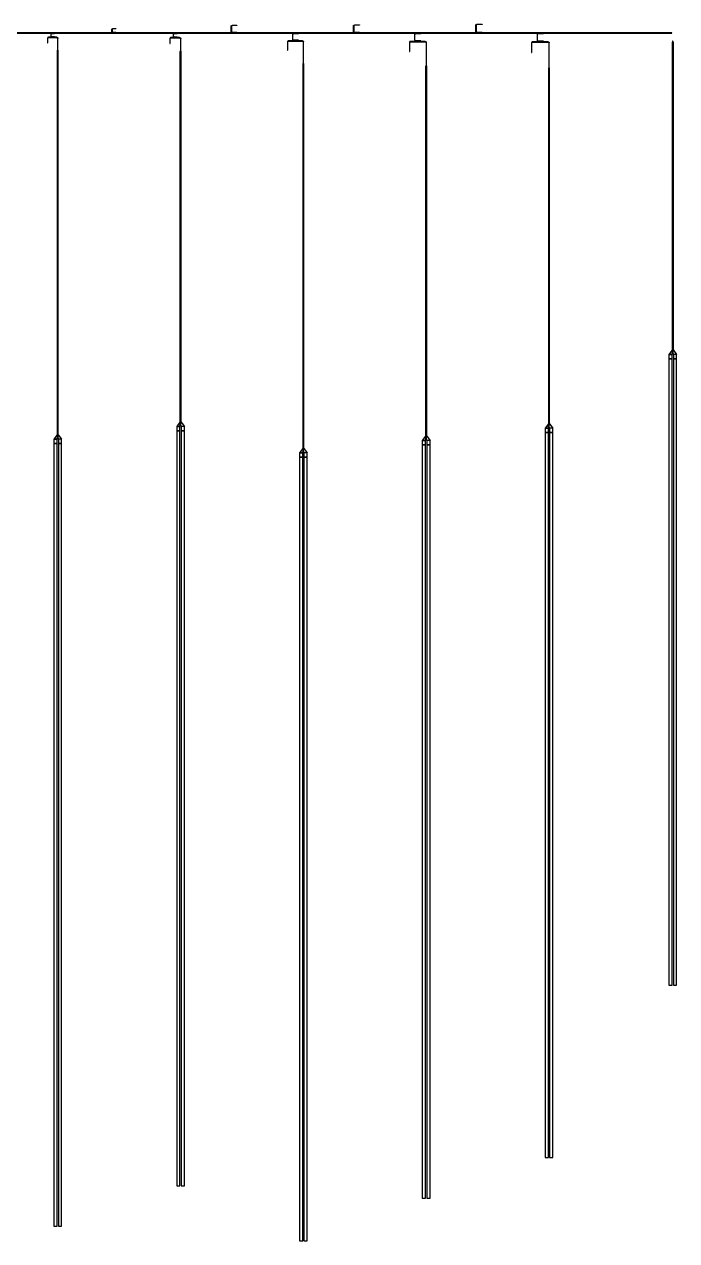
# Model space of a CAD drawing. Extents: x 0 to 42, y 0 to 14.
# Drawn here: x 21.9 to 25.09, y 5.84 to 11.79 of the extents above; entities that cross this region are included whole.
import ezdxf

# ---------------------------------------------------------------- set-up
doc = ezdxf.new("R2010")
doc.units = 0
doc.layers.add('MSgnd', color=3, linetype='CONTINUOUS')

msp = doc.modelspace()

# ---------------------------------------------------------------- linework, layer by layer
at = {"layer": 'MSgnd', "linetype": 'CONTINUOUS'}
for points in [[(22.914854, 11.785499), (22.914514, 11.785484), (22.914176, 11.78544), (22.913844, 11.785366), (22.91352, 11.785264), (22.913205, 11.785134), (22.912904, 11.784977), (22.912617, 11.784794), (22.912347, 11.784587), (22.912096, 11.784357), (22.911866, 11.784106), (22.911659, 11.783836), (22.911476, 11.783549), (22.911319, 11.783247), (22.911189, 11.782933), (22.911087, 11.782609), (22.911013, 11.782276), (22.910968, 11.781939), (22.910954, 11.781599), (22.909354, 11.781599), (22.909375, 11.782078), (22.909437, 11.782554), (22.909541, 11.783023), (22.909685, 11.78348), (22.909869, 11.783924), (22.91009, 11.784349), (22.910348, 11.784754), (22.91064, 11.785134), (22.910965, 11.785488), (22.911318, 11.785812), (22.911699, 11.786104), (22.912104, 11.786362), (22.912529, 11.786584), (22.912973, 11.786767), (22.91343, 11.786912), (22.913899, 11.787016), (22.914374, 11.787078), (22.914854, 11.787099), (22.914854, 11.785499)], [(22.909354, 11.7574), (22.909354, 11.781599), (22.910954, 11.781599), (22.910954, 11.7574), (22.909354, 11.7574)], [(22.914854, 11.787099), (22.937548, 11.787099), (22.937548, 11.785499), (22.914854, 11.785499), (22.914854, 11.787099)], [(22.937548, 11.787099), (22.937748, 11.787099), (22.937748, 11.785499), (22.937548, 11.785499), (22.937548, 11.787099)], [(23.512357, 11.787162), (23.512017, 11.787147), (23.51168, 11.787102), (23.511347, 11.787029), (23.511023, 11.786926), (23.510709, 11.786796), (23.510407, 11.786639), (23.51012, 11.786456), (23.50985, 11.786249), (23.509599, 11.786019), (23.509369, 11.785768), (23.509162, 11.785498), (23.508979, 11.785212), (23.508822, 11.78491), (23.508692, 11.784595), (23.50859, 11.784271), (23.508516, 11.783939), (23.508472, 11.783601), (23.508457, 11.783262), (23.506857, 11.783262), (23.506878, 11.783741), (23.50694, 11.784217), (23.507044, 11.784685), (23.507188, 11.785143), (23.507372, 11.785586), (23.507594, 11.786012), (23.507851, 11.786416), (23.508143, 11.786797), (23.508468, 11.787151), (23.508821, 11.787475), (23.509202, 11.787767), (23.509607, 11.788025), (23.510032, 11.788246), (23.510476, 11.78843), (23.510933, 11.788574), (23.511402, 11.788678), (23.511877, 11.788741), (23.512357, 11.788762), (23.512357, 11.787162)], [(23.506857, 11.7574), (23.506857, 11.783262), (23.508457, 11.783262), (23.508457, 11.7574), (23.506857, 11.7574)], [(23.512357, 11.788762), (23.53602, 11.788762), (23.53602, 11.787162), (23.512357, 11.787162), (23.512357, 11.788762)], [(23.53602, 11.788762), (23.53622, 11.788762), (23.53622, 11.787162), (23.53602, 11.787162), (23.53602, 11.788762)], [(24.109479, 11.790399), (24.109139, 11.790384), (24.108801, 11.79034), (24.108469, 11.790266), (24.108145, 11.790164), (24.107831, 11.790033), (24.107529, 11.789876), (24.107242, 11.789694), (24.106972, 11.789486), (24.106721, 11.789257), (24.106491, 11.789006), (24.106284, 11.788736), (24.106101, 11.788449), (24.105944, 11.788147), (24.105814, 11.787833), (24.105712, 11.787508), (24.105638, 11.787176), (24.105594, 11.786839), (24.105579, 11.786499), (24.103979, 11.786499), (24.104, 11.786978), (24.104062, 11.787454), (24.104166, 11.787922), (24.10431, 11.78838), (24.104494, 11.788823), (24.104716, 11.789249), (24.104973, 11.789654), (24.105265, 11.790034), (24.10559, 11.790388), (24.105943, 11.790712), (24.106324, 11.791004), (24.106729, 11.791262), (24.107154, 11.791484), (24.107598, 11.791667), (24.108055, 11.791811), (24.108524, 11.791915), (24.108999, 11.791978), (24.109479, 11.791999), (24.109479, 11.790399)], [(24.103979, 11.7574), (24.103979, 11.786499), (24.105579, 11.786499), (24.105579, 11.7574), (24.103979, 11.7574)], [(24.109479, 11.791999), (24.135027, 11.791999), (24.135027, 11.790399), (24.109479, 11.790399), (24.109479, 11.791999)], [(24.135027, 11.791999), (24.135227, 11.791999), (24.135227, 11.790399), (24.135027, 11.790399), (24.135027, 11.791999)], [(21.462, 11.7492), (22.062, 11.7492), (22.062, 11.7508), (21.462, 11.7508), (21.462, 11.7492)], [(22.013685, 11.723139), (22.0137, 11.723478), (22.013745, 11.723816), (22.013818, 11.724148), (22.013921, 11.724472), (22.014051, 11.724787), (22.014208, 11.725089), (22.014391, 11.725376), (22.014598, 11.725645), (22.014828, 11.725896), (22.015079, 11.726126), (22.015349, 11.726333), (22.015635, 11.726516), (22.015937, 11.726673), (22.016252, 11.726803), (22.016576, 11.726906), (22.016908, 11.726979), (22.017246, 11.727024), (22.017585, 11.727039), (22.017585, 11.728639), (22.017106, 11.728618), (22.01663, 11.728555), (22.016162, 11.728451), (22.015704, 11.728307), (22.015261, 11.728123), (22.014835, 11.727902), (22.014431, 11.727644), (22.01405, 11.727352), (22.013696, 11.727028), (22.013372, 11.726674), (22.01308, 11.726293), (22.012822, 11.725889), (22.012601, 11.725463), (22.012417, 11.72502), (22.012273, 11.724562), (22.012169, 11.724094), (22.012106, 11.723618), (22.012085, 11.723139), (22.013685, 11.723139)], [(22.012085, 11.723139), (22.012085, 11.71127), (22.013685, 11.71127), (22.013685, 11.723139), (22.012085, 11.723139)], [(22.046237, 11.728639), (22.017585, 11.728639), (22.017585, 11.727039), (22.046237, 11.727039), (22.046237, 11.728639)], [(22.029449, 11.7426), (22.029464, 11.74294), (22.029508, 11.743277), (22.029582, 11.743609), (22.029684, 11.743934), (22.029814, 11.744248), (22.029971, 11.74455), (22.030154, 11.744837), (22.030361, 11.745107), (22.030591, 11.745358), (22.030842, 11.745588), (22.031112, 11.745795), (22.031399, 11.745977), (22.031701, 11.746135), (22.032015, 11.746265), (22.03234, 11.746367), (22.032672, 11.746441), (22.033009, 11.746485), (22.033349, 11.7465), (22.033349, 11.7481), (22.03287, 11.748079), (22.032394, 11.748016), (22.031925, 11.747913), (22.031468, 11.747768), (22.031025, 11.747585), (22.030599, 11.747363), (22.030194, 11.747105), (22.029814, 11.746813), (22.02946, 11.746489), (22.029136, 11.746135), (22.028844, 11.745755), (22.028586, 11.74535), (22.028364, 11.744924), (22.028181, 11.744481), (22.028036, 11.744024), (22.027933, 11.743555), (22.02787, 11.743079), (22.027849, 11.7426), (22.029449, 11.7426)], [(22.027849, 11.7426), (22.027849, 11.735239), (22.029449, 11.735239), (22.029449, 11.7426), (22.027849, 11.7426)], [(22.033349, 11.731339), (22.033009, 11.731353), (22.032672, 11.731398), (22.03234, 11.731471), (22.032015, 11.731574), (22.031701, 11.731704), (22.031399, 11.731861), (22.031112, 11.732044), (22.030842, 11.732251), (22.030591, 11.732481), (22.030361, 11.732732), (22.030154, 11.733002), (22.029971, 11.733289), (22.029814, 11.73359), (22.029684, 11.733905), (22.029582, 11.734229), (22.029508, 11.734561), (22.029464, 11.734899), (22.029449, 11.735239), (22.027849, 11.735239), (22.02787, 11.734759), (22.027933, 11.734284), (22.028036, 11.733815), (22.028181, 11.733357), (22.028364, 11.732914), (22.028586, 11.732489), (22.028844, 11.732084), (22.029136, 11.731703), (22.02946, 11.731349), (22.029814, 11.731025), (22.030194, 11.730733), (22.030599, 11.730475), (22.031025, 11.730254), (22.031468, 11.73007), (22.031925, 11.729926), (22.032394, 11.729822), (22.03287, 11.729759), (22.033349, 11.729739), (22.033349, 11.731339)], [(22.046237, 11.7481), (22.033349, 11.7481), (22.033349, 11.7465), (22.046237, 11.7465), (22.046237, 11.7481)], [(22.033349, 11.729739), (22.046237, 11.729739), (22.046237, 11.731339), (22.033349, 11.731339), (22.033349, 11.729739)], [(22.046237, 11.7465), (22.046437, 11.7465), (22.046437, 11.7481), (22.046237, 11.7481), (22.046237, 11.7465)], [(22.046237, 11.729739), (22.046437, 11.729739), (22.046437, 11.731339), (22.046237, 11.731339), (22.046237, 11.729739)], [(22.046237, 11.727039), (22.0573, 11.727039), (22.0573, 11.728639), (22.046237, 11.728639), (22.046237, 11.727039)], [(22.0612, 11.723139), (22.061185, 11.723478), (22.061141, 11.723816), (22.061067, 11.724148), (22.060965, 11.724472), (22.060835, 11.724787), (22.060677, 11.725089), (22.060495, 11.725376), (22.060288, 11.725645), (22.060058, 11.725896), (22.059807, 11.726126), (22.059537, 11.726333), (22.05925, 11.726516), (22.058948, 11.726673), (22.058634, 11.726803), (22.058309, 11.726906), (22.057977, 11.726979), (22.05764, 11.727024), (22.0573, 11.727039), (22.0573, 11.728639), (22.057779, 11.728618), (22.058255, 11.728555), (22.058724, 11.728451), (22.059181, 11.728307), (22.059624, 11.728123), (22.06005, 11.727902), (22.060455, 11.727644), (22.060835, 11.727352), (22.061189, 11.727028), (22.061513, 11.726674), (22.061805, 11.726293), (22.062063, 11.725889), (22.062285, 11.725463), (22.062468, 11.72502), (22.062613, 11.724562), (22.062716, 11.724094), (22.062779, 11.723618), (22.0628, 11.723139), (22.0612, 11.723139)], [(22.0612, 11.723139), (22.0612, 11.667422), (22.0628, 11.667422), (22.0628, 11.723139), (22.0612, 11.723139)], [(22.062, 11.7492), (22.662, 11.7492), (22.662, 11.7508), (22.062, 11.7508), (22.062, 11.7492)], [(22.331952, 11.76977), (22.331612, 11.769755), (22.331275, 11.769711), (22.330943, 11.769637), (22.330618, 11.769535), (22.330304, 11.769405), (22.330002, 11.769248), (22.329715, 11.769065), (22.329445, 11.768858), (22.329194, 11.768628), (22.328964, 11.768377), (22.328757, 11.768107), (22.328574, 11.76782), (22.328417, 11.767518), (22.328287, 11.767204), (22.328185, 11.766879), (22.328111, 11.766547), (22.328067, 11.76621), (22.328052, 11.76587), (22.326452, 11.76587), (22.326473, 11.766349), (22.326536, 11.766825), (22.326639, 11.767294), (22.326784, 11.767751), (22.326967, 11.768194), (22.327189, 11.76862), (22.327447, 11.769025), (22.327739, 11.769405), (22.328063, 11.769759), (22.328417, 11.770083), (22.328797, 11.770375), (22.329202, 11.770633), (22.329628, 11.770855), (22.330071, 11.771038), (22.330528, 11.771183), (22.330997, 11.771287), (22.331473, 11.771349), (22.331952, 11.77137), (22.331952, 11.76977)], [(22.326452, 11.7574), (22.326452, 11.76587), (22.328052, 11.76587), (22.328052, 11.7574), (22.326452, 11.7574)], [(22.328052, 11.7574), (22.328067, 11.75706), (22.328111, 11.756723), (22.328185, 11.756391), (22.328287, 11.756066), (22.328417, 11.755752), (22.328574, 11.75545), (22.328757, 11.755163), (22.328964, 11.754893), (22.329194, 11.754642), (22.329445, 11.754412), (22.329715, 11.754205), (22.330002, 11.754023), (22.330304, 11.753865), (22.330618, 11.753735), (22.330943, 11.753633), (22.331275, 11.753559), (22.331612, 11.753515), (22.331952, 11.7535), (22.331952, 11.7519), (22.331473, 11.751921), (22.330997, 11.751984), (22.330528, 11.752087), (22.330071, 11.752232), (22.329628, 11.752415), (22.329202, 11.752637), (22.328797, 11.752895), (22.328417, 11.753187), (22.328063, 11.753511), (22.327739, 11.753865), (22.327447, 11.754245), (22.327189, 11.75465), (22.326967, 11.755076), (22.326784, 11.755519), (22.326639, 11.755976), (22.326536, 11.756445), (22.326473, 11.756921), (22.326452, 11.7574), (22.328052, 11.7574)], [(22.331952, 11.77137), (22.345485, 11.77137), (22.345485, 11.76977), (22.331952, 11.76977), (22.331952, 11.77137)], [(22.345485, 11.7519), (22.331952, 11.7519), (22.331952, 11.7535), (22.345485, 11.7535), (22.345485, 11.7519)], [(22.345485, 11.77137), (22.345685, 11.77137), (22.345685, 11.76977), (22.345485, 11.76977), (22.345485, 11.77137)], [(22.345485, 11.7535), (22.345685, 11.7535), (22.345685, 11.7519), (22.345485, 11.7519), (22.345485, 11.7535)], [(22.611308, 11.721636), (22.611323, 11.721976), (22.611367, 11.722313), (22.611441, 11.722645), (22.611543, 11.72297), (22.611673, 11.723284), (22.61183, 11.723586), (22.612013, 11.723873), (22.61222, 11.724143), (22.61245, 11.724394), (22.612701, 11.724624), (22.612971, 11.724831), (22.613258, 11.725014), (22.61356, 11.725171), (22.613874, 11.725301), (22.614198, 11.725403), (22.614531, 11.725477), (22.614868, 11.725521), (22.615208, 11.725536), (22.615208, 11.727136), (22.614729, 11.727115), (22.614253, 11.727053), (22.613784, 11.726949), (22.613327, 11.726804), (22.612883, 11.726621), (22.612458, 11.726399), (22.612053, 11.726141), (22.611673, 11.725849), (22.611319, 11.725525), (22.610995, 11.725171), (22.610703, 11.724791), (22.610445, 11.724386), (22.610223, 11.72396), (22.61004, 11.723517), (22.609895, 11.72306), (22.609791, 11.722591), (22.609729, 11.722115), (22.609708, 11.721636), (22.611308, 11.721636)], [(22.609708, 11.721636), (22.609708, 11.708141), (22.611308, 11.708141), (22.611308, 11.721636), (22.609708, 11.721636)], [(22.645485, 11.727136), (22.615208, 11.727136), (22.615208, 11.725536), (22.645485, 11.725536), (22.645485, 11.727136)], [(22.627823, 11.7426), (22.627837, 11.74294), (22.627882, 11.743277), (22.627955, 11.743609), (22.628058, 11.743934), (22.628188, 11.744248), (22.628345, 11.74455), (22.628528, 11.744837), (22.628735, 11.745107), (22.628965, 11.745358), (22.629216, 11.745588), (22.629486, 11.745795), (22.629773, 11.745977), (22.630074, 11.746135), (22.630389, 11.746265), (22.630713, 11.746367), (22.631045, 11.746441), (22.631383, 11.746485), (22.631723, 11.7465), (22.631723, 11.7481), (22.631243, 11.748079), (22.630768, 11.748016), (22.630299, 11.747913), (22.629841, 11.747768), (22.629398, 11.747585), (22.628973, 11.747363), (22.628568, 11.747105), (22.628187, 11.746813), (22.627833, 11.746489), (22.627509, 11.746135), (22.627217, 11.745755), (22.626959, 11.74535), (22.626738, 11.744924), (22.626554, 11.744481), (22.62641, 11.744024), (22.626306, 11.743555), (22.626244, 11.743079), (22.626223, 11.7426), (22.627823, 11.7426)], [(22.626223, 11.7426), (22.626223, 11.733736), (22.627823, 11.733736), (22.627823, 11.7426), (22.626223, 11.7426)], [(22.631723, 11.729836), (22.631383, 11.729851), (22.631045, 11.729895), (22.630713, 11.729969), (22.630389, 11.730071), (22.630074, 11.730201), (22.629773, 11.730359), (22.629486, 11.730541), (22.629216, 11.730748), (22.628965, 11.730978), (22.628735, 11.731229), (22.628528, 11.731499), (22.628345, 11.731786), (22.628188, 11.732088), (22.628058, 11.732402), (22.627955, 11.732727), (22.627882, 11.733059), (22.627837, 11.733396), (22.627823, 11.733736), (22.626223, 11.733736), (22.626244, 11.733257), (22.626306, 11.732781), (22.62641, 11.732313), (22.626554, 11.731855), (22.626738, 11.731412), (22.626959, 11.730986), (22.627217, 11.730581), (22.627509, 11.730201), (22.627833, 11.729847), (22.628187, 11.729523), (22.628568, 11.729231), (22.628973, 11.728973), (22.629398, 11.728751), (22.629841, 11.728568), (22.630299, 11.728423), (22.630768, 11.72832), (22.631243, 11.728257), (22.631723, 11.728236), (22.631723, 11.729836)], [(22.645485, 11.7481), (22.631723, 11.7481), (22.631723, 11.7465), (22.645485, 11.7465), (22.645485, 11.7481)], [(22.631723, 11.728236), (22.645485, 11.728236), (22.645485, 11.729836), (22.631723, 11.729836), (22.631723, 11.728236)], [(22.645485, 11.7465), (22.645685, 11.7465), (22.645685, 11.7481), (22.645485, 11.7481), (22.645485, 11.7465)], [(22.645485, 11.728236), (22.645685, 11.728236), (22.645685, 11.729836), (22.645485, 11.729836), (22.645485, 11.728236)], [(22.645485, 11.725536), (22.6573, 11.725536), (22.6573, 11.727136), (22.645485, 11.727136), (22.645485, 11.725536)], [(22.6612, 11.721636), (22.661185, 11.721976), (22.661141, 11.722313), (22.661067, 11.722645), (22.660965, 11.72297), (22.660835, 11.723284), (22.660677, 11.723586), (22.660495, 11.723873), (22.660288, 11.724143), (22.660058, 11.724394), (22.659807, 11.724624), (22.659537, 11.724831), (22.65925, 11.725014), (22.658948, 11.725171), (22.658634, 11.725301), (22.658309, 11.725403), (22.657977, 11.725477), (22.65764, 11.725521), (22.6573, 11.725536), (22.6573, 11.727136), (22.657779, 11.727115), (22.658255, 11.727053), (22.658724, 11.726949), (22.659181, 11.726804), (22.659624, 11.726621), (22.66005, 11.726399), (22.660455, 11.726141), (22.660835, 11.725849), (22.661189, 11.725525), (22.661513, 11.725171), (22.661805, 11.724791), (22.662063, 11.724386), (22.662285, 11.72396), (22.662468, 11.723517), (22.662613, 11.72306), (22.662716, 11.722591), (22.662779, 11.722115), (22.6628, 11.721636), (22.6612, 11.721636)], [(22.6612, 11.721636), (22.6612, 11.661792), (22.6628, 11.661792), (22.6628, 11.721636), (22.6612, 11.721636)], [(22.662, 11.7492), (23.262, 11.7492), (23.262, 11.7508), (22.662, 11.7508), (22.662, 11.7492)], [(22.910954, 11.7574), (22.910968, 11.75706), (22.911013, 11.756723), (22.911087, 11.756391), (22.911189, 11.756066), (22.911319, 11.755752), (22.911476, 11.75545), (22.911659, 11.755163), (22.911866, 11.754893), (22.912096, 11.754642), (22.912347, 11.754412), (22.912617, 11.754205), (22.912904, 11.754023), (22.913205, 11.753865), (22.91352, 11.753735), (22.913844, 11.753633), (22.914176, 11.753559), (22.914514, 11.753515), (22.914854, 11.7535), (22.914854, 11.7519), (22.914374, 11.751921), (22.913899, 11.751984), (22.91343, 11.752087), (22.912973, 11.752232), (22.912529, 11.752415), (22.912104, 11.752637), (22.911699, 11.752895), (22.911318, 11.753187), (22.910965, 11.753511), (22.91064, 11.753865), (22.910348, 11.754245), (22.91009, 11.75465), (22.909869, 11.755076), (22.909685, 11.755519), (22.909541, 11.755976), (22.909437, 11.756445), (22.909375, 11.756921), (22.909354, 11.7574), (22.910954, 11.7574)], [(22.937548, 11.7519), (22.914854, 11.7519), (22.914854, 11.7535), (22.937548, 11.7535), (22.937548, 11.7519)], [(22.937548, 11.7535), (22.937748, 11.7535), (22.937748, 11.7519), (22.937548, 11.7519), (22.937548, 11.7535)], [(23.21064, 11.7426), (23.210654, 11.74294), (23.210699, 11.743277), (23.210773, 11.743609), (23.210875, 11.743934), (23.211005, 11.744248), (23.211162, 11.74455), (23.211345, 11.744837), (23.211552, 11.745107), (23.211782, 11.745358), (23.212033, 11.745588), (23.212303, 11.745795), (23.21259, 11.745977), (23.212891, 11.746135), (23.213206, 11.746265), (23.21353, 11.746367), (23.213862, 11.746441), (23.2142, 11.746485), (23.21454, 11.7465), (23.21454, 11.7481), (23.21406, 11.748079), (23.213585, 11.748016), (23.213116, 11.747913), (23.212659, 11.747768), (23.212215, 11.747585), (23.21179, 11.747363), (23.211385, 11.747105), (23.211004, 11.746813), (23.210651, 11.746489), (23.210326, 11.746135), (23.210034, 11.745755), (23.209776, 11.74535), (23.209555, 11.744924), (23.209371, 11.744481), (23.209227, 11.744024), (23.209123, 11.743555), (23.209061, 11.743079), (23.20904, 11.7426), (23.21064, 11.7426)], [(23.20904, 11.7426), (23.20904, 11.717862), (23.21064, 11.717862), (23.21064, 11.7426), (23.20904, 11.7426)], [(23.21454, 11.713962), (23.2142, 11.713977), (23.213862, 11.714021), (23.21353, 11.714095), (23.213206, 11.714197), (23.212891, 11.714327), (23.21259, 11.714484), (23.212303, 11.714667), (23.212033, 11.714874), (23.211782, 11.715104), (23.211552, 11.715355), (23.211345, 11.715625), (23.211162, 11.715912), (23.211005, 11.716214), (23.210875, 11.716528), (23.210773, 11.716852), (23.210699, 11.717185), (23.210654, 11.717522), (23.21064, 11.717862), (23.20904, 11.717862), (23.209061, 11.717382), (23.209123, 11.716907), (23.209227, 11.716438), (23.209371, 11.715981), (23.209555, 11.715537), (23.209776, 11.715112), (23.210034, 11.714707), (23.210326, 11.714326), (23.210651, 11.713973), (23.211004, 11.713649), (23.211385, 11.713356), (23.21179, 11.713099), (23.212215, 11.712877), (23.212659, 11.712693), (23.213116, 11.712549), (23.213585, 11.712445), (23.21406, 11.712383), (23.21454, 11.712362), (23.21454, 11.713962)], [(23.237548, 11.7481), (23.21454, 11.7481), (23.21454, 11.7465), (23.237548, 11.7465), (23.237548, 11.7481)], [(23.237548, 11.7465), (23.237748, 11.7465), (23.237748, 11.7481), (23.237548, 11.7481), (23.237548, 11.7465)], [(23.262, 11.7492), (23.862, 11.7492), (23.862, 11.7508), (23.262, 11.7508), (23.262, 11.7492)], [(23.508457, 11.7574), (23.508472, 11.75706), (23.508516, 11.756723), (23.50859, 11.756391), (23.508692, 11.756066), (23.508822, 11.755752), (23.508979, 11.75545), (23.509162, 11.755163), (23.509369, 11.754893), (23.509599, 11.754642), (23.50985, 11.754412), (23.51012, 11.754205), (23.510407, 11.754023), (23.510709, 11.753865), (23.511023, 11.753735), (23.511347, 11.753633), (23.51168, 11.753559), (23.512017, 11.753515), (23.512357, 11.7535), (23.512357, 11.7519), (23.511877, 11.751921), (23.511402, 11.751984), (23.510933, 11.752087), (23.510476, 11.752232), (23.510032, 11.752415), (23.509607, 11.752637), (23.509202, 11.752895), (23.508821, 11.753187), (23.508468, 11.753511), (23.508143, 11.753865), (23.507851, 11.754245), (23.507594, 11.75465), (23.507372, 11.755076), (23.507188, 11.755519), (23.507044, 11.755976), (23.50694, 11.756445), (23.506878, 11.756921), (23.506857, 11.7574), (23.508457, 11.7574)], [(23.53602, 11.7519), (23.512357, 11.7519), (23.512357, 11.7535), (23.53602, 11.7535), (23.53602, 11.7519)], [(23.53602, 11.7535), (23.53622, 11.7535), (23.53622, 11.7519), (23.53602, 11.7519), (23.53602, 11.7535)], [(23.80733, 11.7426), (23.807345, 11.74294), (23.80739, 11.743277), (23.807463, 11.743609), (23.807566, 11.743934), (23.807696, 11.744248), (23.807853, 11.74455), (23.808036, 11.744837), (23.808243, 11.745107), (23.808473, 11.745358), (23.808723, 11.745588), (23.808993, 11.745795), (23.80928, 11.745977), (23.809582, 11.746135), (23.809896, 11.746265), (23.810221, 11.746367), (23.810553, 11.746441), (23.81089, 11.746485), (23.81123, 11.7465), (23.81123, 11.7481), (23.810751, 11.748079), (23.810275, 11.748016), (23.809807, 11.747913), (23.809349, 11.747768), (23.808906, 11.747585), (23.80848, 11.747363), (23.808076, 11.747105), (23.807695, 11.746813), (23.807341, 11.746489), (23.807017, 11.746135), (23.806725, 11.745755), (23.806467, 11.74535), (23.806246, 11.744924), (23.806062, 11.744481), (23.805918, 11.744024), (23.805814, 11.743555), (23.805751, 11.743079), (23.80573, 11.7426), (23.80733, 11.7426)], [(23.80573, 11.7426), (23.80573, 11.714805), (23.80733, 11.714805), (23.80733, 11.7426), (23.80573, 11.7426)], [(23.83602, 11.7481), (23.81123, 11.7481), (23.81123, 11.7465), (23.83602, 11.7465), (23.83602, 11.7481)], [(23.83602, 11.7465), (23.83622, 11.7465), (23.83622, 11.7481), (23.83602, 11.7481), (23.83602, 11.7465)], [(23.862, 11.7492), (24.462, 11.7492), (24.462, 11.7508), (23.862, 11.7508), (23.862, 11.7492)], [(24.105579, 11.7574), (24.105594, 11.75706), (24.105638, 11.756723), (24.105712, 11.756391), (24.105814, 11.756066), (24.105944, 11.755752), (24.106101, 11.75545), (24.106284, 11.755163), (24.106491, 11.754893), (24.106721, 11.754642), (24.106972, 11.754412), (24.107242, 11.754205), (24.107529, 11.754023), (24.107831, 11.753865), (24.108145, 11.753735), (24.108469, 11.753633), (24.108801, 11.753559), (24.109139, 11.753515), (24.109479, 11.7535), (24.109479, 11.7519), (24.108999, 11.751921), (24.108524, 11.751984), (24.108055, 11.752087), (24.107598, 11.752232), (24.107154, 11.752415), (24.106729, 11.752637), (24.106324, 11.752895), (24.105943, 11.753187), (24.10559, 11.753511), (24.105265, 11.753865), (24.104973, 11.754245), (24.104716, 11.75465), (24.104494, 11.755076), (24.10431, 11.755519), (24.104166, 11.755976), (24.104062, 11.756445), (24.104, 11.756921), (24.103979, 11.7574), (24.105579, 11.7574)], [(24.135027, 11.7519), (24.109479, 11.7519), (24.109479, 11.7535), (24.135027, 11.7535), (24.135027, 11.7519)], [(24.135027, 11.7535), (24.135227, 11.7535), (24.135227, 11.7519), (24.135027, 11.7519), (24.135027, 11.7535)], [(24.405182, 11.7426), (24.405197, 11.74294), (24.405241, 11.743277), (24.405315, 11.743609), (24.405417, 11.743934), (24.405547, 11.744248), (24.405704, 11.74455), (24.405887, 11.744837), (24.406094, 11.745107), (24.406324, 11.745358), (24.406575, 11.745588), (24.406845, 11.745795), (24.407132, 11.745977), (24.407434, 11.746135), (24.407748, 11.746265), (24.408072, 11.746367), (24.408405, 11.746441), (24.408742, 11.746485), (24.409082, 11.7465), (24.409082, 11.7481), (24.408602, 11.748079), (24.408127, 11.748016), (24.407658, 11.747913), (24.407201, 11.747768), (24.406757, 11.747585), (24.406332, 11.747363), (24.405927, 11.747105), (24.405546, 11.746813), (24.405193, 11.746489), (24.404868, 11.746135), (24.404576, 11.745755), (24.404319, 11.74535), (24.404097, 11.744924), (24.403913, 11.744481), (24.403769, 11.744024), (24.403665, 11.743555), (24.403603, 11.743079), (24.403582, 11.7426), (24.405182, 11.7426)], [(24.403582, 11.7426), (24.403582, 11.71282), (24.405182, 11.71282), (24.405182, 11.7426), (24.403582, 11.7426)], [(24.435027, 11.7481), (24.409082, 11.7481), (24.409082, 11.7465), (24.435027, 11.7465), (24.435027, 11.7481)], [(24.435027, 11.7465), (24.435227, 11.7465), (24.435227, 11.7481), (24.435027, 11.7481), (24.435027, 11.7465)], [(24.462, 11.7492), (25.062, 11.7492), (25.062, 11.7508), (24.462, 11.7508), (24.462, 11.7492)], [(22.012085, 11.71127), (22.012085, 11.70127), (22.013685, 11.70127), (22.013685, 11.71127), (22.012085, 11.71127)], [(22.0612, 11.667422), (22.059, 11.662422), (22.065, 11.662422), (22.0628, 11.667422), (22.0612, 11.667422)], [(22.059, 11.662422), (22.059, 11.655422), (22.065, 11.655422), (22.065, 11.662422), (22.059, 11.662422)], [(22.061, 11.662422), (22.061, 11.655422), (22.063, 11.655422), (22.063, 11.662422), (22.061, 11.662422)], [(22.0612, 11.667422), (22.0611, 11.662422), (22.0629, 11.662422), (22.0628, 11.667422), (22.0612, 11.667422)], [(22.609708, 11.708141), (22.609708, 11.698141), (22.611308, 11.698141), (22.611308, 11.708141), (22.609708, 11.708141)], [(22.6612, 11.661792), (22.659, 11.656792), (22.665, 11.656792), (22.6628, 11.661792), (22.6612, 11.661792)], [(22.6612, 11.661792), (22.6611, 11.656792), (22.6629, 11.656792), (22.6628, 11.661792), (22.6612, 11.661792)], [(23.186188, 11.705762), (23.186203, 11.706102), (23.186247, 11.706439), (23.186321, 11.706771), (23.186423, 11.707096), (23.186553, 11.70741), (23.18671, 11.707712), (23.186893, 11.707999), (23.1871, 11.708269), (23.18733, 11.70852), (23.187581, 11.708749), (23.187851, 11.708956), (23.188138, 11.709139), (23.18844, 11.709296), (23.188754, 11.709427), (23.189078, 11.709529), (23.189411, 11.709603), (23.189748, 11.709647), (23.190088, 11.709662), (23.190088, 11.711262), (23.189608, 11.711241), (23.189133, 11.711178), (23.188664, 11.711074), (23.188207, 11.71093), (23.187763, 11.710746), (23.187338, 11.710525), (23.186933, 11.710267), (23.186552, 11.709975), (23.186199, 11.709651), (23.185875, 11.709297), (23.185582, 11.708916), (23.185325, 11.708512), (23.185103, 11.708086), (23.184919, 11.707643), (23.184775, 11.707185), (23.184671, 11.706717), (23.184609, 11.706241), (23.184588, 11.705762), (23.186188, 11.705762)], [(23.184588, 11.705762), (23.184588, 11.675084), (23.186188, 11.675084), (23.186188, 11.705762), (23.184588, 11.705762)], [(23.184588, 11.675084), (23.184588, 11.665084), (23.186188, 11.665084), (23.186188, 11.675084), (23.184588, 11.675084)], [(23.237548, 11.711262), (23.190088, 11.711262), (23.190088, 11.709662), (23.237548, 11.709662), (23.237548, 11.711262)], [(23.21454, 11.712362), (23.237548, 11.712362), (23.237548, 11.713962), (23.21454, 11.713962), (23.21454, 11.712362)], [(23.237548, 11.712362), (23.237748, 11.712362), (23.237748, 11.713962), (23.237548, 11.713962), (23.237548, 11.712362)], [(23.237548, 11.709662), (23.2573, 11.709662), (23.2573, 11.711262), (23.237548, 11.711262), (23.237548, 11.709662)], [(23.2612, 11.705762), (23.261185, 11.706102), (23.261141, 11.706439), (23.261067, 11.706771), (23.260965, 11.707096), (23.260835, 11.70741), (23.260677, 11.707712), (23.260495, 11.707999), (23.260288, 11.708269), (23.260058, 11.70852), (23.259807, 11.708749), (23.259537, 11.708956), (23.25925, 11.709139), (23.258948, 11.709296), (23.258634, 11.709427), (23.258309, 11.709529), (23.257977, 11.709603), (23.25764, 11.709647), (23.2573, 11.709662), (23.2573, 11.711262), (23.257779, 11.711241), (23.258255, 11.711178), (23.258724, 11.711074), (23.259181, 11.71093), (23.259624, 11.710746), (23.26005, 11.710525), (23.260455, 11.710267), (23.260835, 11.709975), (23.261189, 11.709651), (23.261513, 11.709297), (23.261805, 11.708916), (23.262063, 11.708512), (23.262285, 11.708086), (23.262468, 11.707643), (23.262613, 11.707185), (23.262716, 11.706717), (23.262779, 11.706241), (23.2628, 11.705762), (23.2612, 11.705762)], [(23.2612, 11.705762), (23.2612, 11.602306), (23.2628, 11.602306), (23.2628, 11.705762), (23.2612, 11.705762)], [(23.78135, 11.702705), (23.781365, 11.703044), (23.781409, 11.703382), (23.781483, 11.703714), (23.781585, 11.704038), (23.781715, 11.704353), (23.781872, 11.704655), (23.782055, 11.704941), (23.782262, 11.705211), (23.782492, 11.705462), (23.782743, 11.705692), (23.783013, 11.705899), (23.7833, 11.706082), (23.783602, 11.706239), (23.783916, 11.706369), (23.78424, 11.706472), (23.784573, 11.706545), (23.78491, 11.70659), (23.78525, 11.706605), (23.78525, 11.708205), (23.78477, 11.708184), (23.784295, 11.708121), (23.783826, 11.708017), (23.783369, 11.707873), (23.782925, 11.707689), (23.7825, 11.707468), (23.782095, 11.70721), (23.781715, 11.706918), (23.781361, 11.706594), (23.781037, 11.70624), (23.780745, 11.705859), (23.780487, 11.705455), (23.780265, 11.705029), (23.780082, 11.704586), (23.779937, 11.704128), (23.779833, 11.70366), (23.779771, 11.703184), (23.77975, 11.702705), (23.78135, 11.702705)], [(23.77975, 11.702705), (23.77975, 11.668718), (23.78135, 11.668718), (23.78135, 11.702705), (23.77975, 11.702705)], [(23.77975, 11.668718), (23.77975, 11.658718), (23.78135, 11.658718), (23.78135, 11.668718), (23.77975, 11.668718)], [(23.83602, 11.708205), (23.78525, 11.708205), (23.78525, 11.706605), (23.83602, 11.706605), (23.83602, 11.708205)], [(23.81123, 11.710905), (23.81089, 11.710919), (23.810553, 11.710964), (23.810221, 11.711037), (23.809896, 11.71114), (23.809582, 11.71127), (23.80928, 11.711427), (23.808993, 11.71161), (23.808723, 11.711817), (23.808473, 11.712047), (23.808243, 11.712298), (23.808036, 11.712568), (23.807853, 11.712855), (23.807696, 11.713156), (23.807566, 11.713471), (23.807463, 11.713795), (23.80739, 11.714127), (23.807345, 11.714465), (23.80733, 11.714805), (23.80573, 11.714805), (23.805751, 11.714325), (23.805814, 11.713849), (23.805918, 11.713381), (23.806062, 11.712923), (23.806246, 11.71248), (23.806467, 11.712055), (23.806725, 11.71165), (23.807017, 11.711269), (23.807341, 11.710915), (23.807695, 11.710591), (23.808076, 11.710299), (23.80848, 11.710041), (23.808906, 11.70982), (23.809349, 11.709636), (23.809807, 11.709492), (23.810275, 11.709388), (23.810751, 11.709325), (23.81123, 11.709305), (23.81123, 11.710905)], [(23.81123, 11.709305), (23.83602, 11.709305), (23.83602, 11.710905), (23.81123, 11.710905), (23.81123, 11.709305)], [(23.83602, 11.709305), (23.83622, 11.709305), (23.83622, 11.710905), (23.83602, 11.710905), (23.83602, 11.709305)], [(23.83602, 11.706605), (23.8573, 11.706605), (23.8573, 11.708205), (23.83602, 11.708205), (23.83602, 11.706605)], [(23.8612, 11.702705), (23.861185, 11.703044), (23.861141, 11.703382), (23.861067, 11.703714), (23.860965, 11.704038), (23.860835, 11.704353), (23.860677, 11.704655), (23.860495, 11.704941), (23.860288, 11.705211), (23.860058, 11.705462), (23.859807, 11.705692), (23.859537, 11.705899), (23.85925, 11.706082), (23.858948, 11.706239), (23.858634, 11.706369), (23.858309, 11.706472), (23.857977, 11.706545), (23.85764, 11.70659), (23.8573, 11.706605), (23.8573, 11.708205), (23.857779, 11.708184), (23.858255, 11.708121), (23.858724, 11.708017), (23.859181, 11.707873), (23.859624, 11.707689), (23.86005, 11.707468), (23.860455, 11.70721), (23.860835, 11.706918), (23.861189, 11.706594), (23.861513, 11.70624), (23.861805, 11.705859), (23.862063, 11.705455), (23.862285, 11.705029), (23.862468, 11.704586), (23.862613, 11.704128), (23.862716, 11.70366), (23.862779, 11.703184), (23.8628, 11.702705), (23.8612, 11.702705)], [(23.8612, 11.702705), (23.8612, 11.590849), (23.8628, 11.590849), (23.8628, 11.702705), (23.8612, 11.702705)], [(24.378209, 11.70072), (24.378224, 11.701059), (24.378268, 11.701397), (24.378342, 11.701729), (24.378444, 11.702053), (24.378574, 11.702368), (24.378731, 11.70267), (24.378914, 11.702957), (24.379121, 11.703226), (24.379351, 11.703477), (24.379602, 11.703707), (24.379872, 11.703914), (24.380159, 11.704097), (24.380461, 11.704254), (24.380775, 11.704384), (24.381099, 11.704487), (24.381432, 11.70456), (24.381769, 11.704605), (24.382109, 11.70462), (24.382109, 11.70622), (24.381629, 11.706199), (24.381154, 11.706136), (24.380685, 11.706032), (24.380228, 11.705888), (24.379784, 11.705704), (24.379359, 11.705483), (24.378954, 11.705225), (24.378573, 11.704933), (24.37822, 11.704609), (24.377896, 11.704255), (24.377603, 11.703874), (24.377346, 11.70347), (24.377124, 11.703044), (24.37694, 11.702601), (24.376796, 11.702143), (24.376692, 11.701675), (24.37663, 11.701199), (24.376609, 11.70072), (24.378209, 11.70072)], [(24.376609, 11.70072), (24.376609, 11.664584), (24.378209, 11.664584), (24.378209, 11.70072), (24.376609, 11.70072)], [(24.376609, 11.664584), (24.376609, 11.654584), (24.378209, 11.654584), (24.378209, 11.664584), (24.376609, 11.664584)], [(24.435027, 11.70622), (24.382109, 11.70622), (24.382109, 11.70462), (24.435027, 11.70462), (24.435027, 11.70622)], [(24.409082, 11.70892), (24.408742, 11.708934), (24.408405, 11.708979), (24.408072, 11.709052), (24.407748, 11.709155), (24.407434, 11.709285), (24.407132, 11.709442), (24.406845, 11.709625), (24.406575, 11.709832), (24.406324, 11.710062), (24.406094, 11.710313), (24.405887, 11.710583), (24.405704, 11.71087), (24.405547, 11.711171), (24.405417, 11.711486), (24.405315, 11.71181), (24.405241, 11.712142), (24.405197, 11.71248), (24.405182, 11.71282), (24.403582, 11.71282), (24.403603, 11.71234), (24.403665, 11.711864), (24.403769, 11.711396), (24.403913, 11.710938), (24.404097, 11.710495), (24.404319, 11.71007), (24.404576, 11.709665), (24.404868, 11.709284), (24.405193, 11.70893), (24.405546, 11.708606), (24.405927, 11.708314), (24.406332, 11.708056), (24.406757, 11.707835), (24.407201, 11.707651), (24.407658, 11.707507), (24.408127, 11.707403), (24.408602, 11.70734), (24.409082, 11.70732), (24.409082, 11.70892)], [(24.409082, 11.70732), (24.435027, 11.70732), (24.435027, 11.70892), (24.409082, 11.70892), (24.409082, 11.70732)], [(24.435027, 11.70732), (24.435227, 11.70732), (24.435227, 11.70892), (24.435027, 11.70892), (24.435027, 11.70732)], [(24.435027, 11.70462), (24.4573, 11.70462), (24.4573, 11.70622), (24.435027, 11.70622), (24.435027, 11.70462)], [(24.4612, 11.70072), (24.461185, 11.701059), (24.461141, 11.701397), (24.461067, 11.701729), (24.460965, 11.702053), (24.460835, 11.702368), (24.460677, 11.70267), (24.460495, 11.702957), (24.460288, 11.703226), (24.460058, 11.703477), (24.459807, 11.703707), (24.459537, 11.703914), (24.45925, 11.704097), (24.458948, 11.704254), (24.458634, 11.704384), (24.458309, 11.704487), (24.457977, 11.70456), (24.45764, 11.704605), (24.4573, 11.70462), (24.4573, 11.70622), (24.457779, 11.706199), (24.458255, 11.706136), (24.458724, 11.706032), (24.459181, 11.705888), (24.459624, 11.705704), (24.46005, 11.705483), (24.460455, 11.705225), (24.460835, 11.704933), (24.461189, 11.704609), (24.461513, 11.704255), (24.461805, 11.703874), (24.462063, 11.70347), (24.462285, 11.703044), (24.462468, 11.702601), (24.462613, 11.702143), (24.462716, 11.701675), (24.462779, 11.701199), (24.4628, 11.70072), (24.4612, 11.70072)], [(24.4612, 11.70072), (24.4612, 11.583411), (24.4628, 11.583411), (24.4628, 11.70072), (24.4612, 11.70072)], [(25.0659, 11.7089), (25.0637, 11.7039), (25.0697, 11.7039), (25.0675, 11.7089), (25.0659, 11.7089)], [(25.0637, 11.7039), (25.0637, 11.6969), (25.0697, 11.6969), (25.0697, 11.7039), (25.0637, 11.7039)], [(25.0637, 11.6969), (25.0637, 10.198225), (25.0697, 10.198225), (25.0697, 11.6969), (25.0637, 11.6969)], [(22.059, 11.655422), (22.059, 9.78457), (22.065, 9.78457), (22.065, 11.655422), (22.059, 11.655422)], [(22.659, 11.656792), (22.659, 11.649792), (22.665, 11.649792), (22.665, 11.656792), (22.659, 11.656792)], [(22.659, 11.649792), (22.659, 9.845772), (22.665, 9.845772), (22.665, 11.649792), (22.659, 11.649792)], [(22.661, 11.656792), (22.661, 11.649792), (22.663, 11.649792), (22.663, 11.656792), (22.661, 11.656792)], [(23.2612, 11.602306), (23.259, 11.597306), (23.265, 11.597306), (23.2628, 11.602306), (23.2612, 11.602306)], [(23.2612, 11.602306), (23.2611, 11.597306), (23.2629, 11.597306), (23.2628, 11.602306), (23.2612, 11.602306)], [(23.259, 11.597306), (23.259, 11.590306), (23.265, 11.590306), (23.265, 11.597306), (23.259, 11.597306)], [(23.259, 11.590306), (23.259, 9.71777), (23.265, 9.71777), (23.265, 11.590306), (23.259, 11.590306)], [(23.261, 11.597306), (23.261, 11.590306), (23.263, 11.590306), (23.263, 11.597306), (23.261, 11.597306)], [(23.8612, 11.590849), (23.859, 11.585849), (23.865, 11.585849), (23.8628, 11.590849), (23.8612, 11.590849)], [(23.859, 11.585849), (23.859, 11.578849), (23.865, 11.578849), (23.865, 11.585849), (23.859, 11.585849)], [(23.859, 11.578849), (23.859, 9.778285), (23.865, 9.778285), (23.865, 11.578849), (23.859, 11.578849)], [(23.861, 11.585849), (23.861, 11.578849), (23.863, 11.578849), (23.863, 11.585849), (23.861, 11.585849)], [(23.8612, 11.590849), (23.8611, 11.585849), (23.8629, 11.585849), (23.8628, 11.590849), (23.8612, 11.590849)], [(24.4612, 11.583411), (24.459, 11.578411), (24.465, 11.578411), (24.4628, 11.583411), (24.4612, 11.583411)], [(24.459, 11.578411), (24.459, 11.571411), (24.465, 11.571411), (24.465, 11.578411), (24.459, 11.578411)], [(24.459, 11.571411), (24.459, 9.838123), (24.465, 9.838123), (24.465, 11.571411), (24.459, 11.571411)], [(24.461, 11.578411), (24.461, 11.571411), (24.463, 11.571411), (24.463, 11.578411), (24.461, 11.578411)], [(24.4612, 11.583411), (24.4611, 11.578411), (24.4629, 11.578411), (24.4628, 11.583411), (24.4612, 11.583411)], [(25.0667, 10.198225), (25.0637, 10.198225), (25.0478, 10.177225), (25.0636, 10.177225), (25.0667, 10.198225)], [(25.0478, 10.177225), (25.0478, 10.156225), (25.0636, 10.156225), (25.0636, 10.177225), (25.0478, 10.177225)], [(25.0657, 10.198225), (25.06515, 10.191225), (25.06825, 10.191225), (25.0677, 10.198225), (25.0657, 10.198225)], [(25.0667, 10.198225), (25.0697, 10.198225), (25.0856, 10.177225), (25.0698, 10.177225), (25.0667, 10.198225)], [(25.0698, 10.177225), (25.0698, 10.156225), (25.0856, 10.156225), (25.0856, 10.177225), (25.0698, 10.177225)], [(25.0478, 10.156225), (25.0478, 7.093739), (25.0636, 7.093739), (25.0636, 10.156225), (25.0478, 10.156225)], [(25.0698, 10.156225), (25.0698, 7.093739), (25.0856, 7.093739), (25.0856, 10.156225), (25.0698, 10.156225)], [(22.662, 9.845772), (22.659, 9.845772), (22.6431, 9.824772), (22.6589, 9.824772), (22.662, 9.845772)], [(22.6431, 9.824772), (22.6431, 9.803772), (22.6589, 9.803772), (22.6589, 9.824772), (22.6431, 9.824772)], [(22.661, 9.845772), (22.66045, 9.838772), (22.66355, 9.838772), (22.663, 9.845772), (22.661, 9.845772)], [(22.662, 9.845772), (22.665, 9.845772), (22.6809, 9.824772), (22.6651, 9.824772), (22.662, 9.845772)], [(22.6651, 9.824772), (22.6651, 9.803772), (22.6809, 9.803772), (22.6809, 9.824772), (22.6651, 9.824772)], [(24.462, 9.838123), (24.459, 9.838123), (24.4431, 9.817123), (24.4589, 9.817123), (24.462, 9.838123)], [(24.4431, 9.817123), (24.4431, 9.796123), (24.4589, 9.796123), (24.4589, 9.817123), (24.4431, 9.817123)], [(24.461, 9.838123), (24.46045, 9.831123), (24.46355, 9.831123), (24.463, 9.838123), (24.461, 9.838123)], [(24.462, 9.838123), (24.465, 9.838123), (24.4809, 9.817123), (24.4651, 9.817123), (24.462, 9.838123)], [(24.4651, 9.817123), (24.4651, 9.796123), (24.4809, 9.796123), (24.4809, 9.817123), (24.4651, 9.817123)], [(22.062, 9.78457), (22.059, 9.78457), (22.0431, 9.76357), (22.0589, 9.76357), (22.062, 9.78457)], [(22.0431, 9.76357), (22.0431, 9.74257), (22.0589, 9.74257), (22.0589, 9.76357), (22.0431, 9.76357)], [(22.061, 9.78457), (22.06045, 9.77757), (22.06355, 9.77757), (22.063, 9.78457), (22.061, 9.78457)], [(22.062, 9.78457), (22.065, 9.78457), (22.0809, 9.76357), (22.0651, 9.76357), (22.062, 9.78457)], [(22.0651, 9.76357), (22.0651, 9.74257), (22.0809, 9.74257), (22.0809, 9.76357), (22.0651, 9.76357)], [(22.6431, 9.803772), (22.6431, 6.113046), (22.6589, 6.113046), (22.6589, 9.803772), (22.6431, 9.803772)], [(22.6651, 9.803772), (22.6651, 6.113046), (22.6809, 6.113046), (22.6809, 9.803772), (22.6651, 9.803772)], [(23.862, 9.778285), (23.859, 9.778285), (23.8431, 9.757285), (23.8589, 9.757285), (23.862, 9.778285)], [(23.8431, 9.757285), (23.8431, 9.736285), (23.8589, 9.736285), (23.8589, 9.757285), (23.8431, 9.757285)], [(23.861, 9.778285), (23.86045, 9.771285), (23.86355, 9.771285), (23.863, 9.778285), (23.861, 9.778285)], [(23.862, 9.778285), (23.865, 9.778285), (23.8809, 9.757285), (23.8651, 9.757285), (23.862, 9.778285)], [(23.8651, 9.757285), (23.8651, 9.736285), (23.8809, 9.736285), (23.8809, 9.757285), (23.8651, 9.757285)], [(24.4431, 9.796123), (24.4431, 6.250927), (24.4589, 6.250927), (24.4589, 9.796123), (24.4431, 9.796123)], [(24.4651, 9.796123), (24.4651, 6.250927), (24.4809, 6.250927), (24.4809, 9.796123), (24.4651, 9.796123)], [(22.0431, 9.74257), (22.0431, 5.914338), (22.0589, 5.914338), (22.0589, 9.74257), (22.0431, 9.74257)], [(22.0651, 9.74257), (22.0651, 5.914338), (22.0809, 5.914338), (22.0809, 9.74257), (22.0651, 9.74257)], [(23.262, 9.71777), (23.259, 9.71777), (23.2431, 9.69677), (23.2589, 9.69677), (23.262, 9.71777)], [(23.2431, 9.69677), (23.2431, 9.67577), (23.2589, 9.67577), (23.2589, 9.69677), (23.2431, 9.69677)], [(23.261, 9.71777), (23.26045, 9.71077), (23.26355, 9.71077), (23.263, 9.71777), (23.261, 9.71777)], [(23.262, 9.71777), (23.265, 9.71777), (23.2809, 9.69677), (23.2651, 9.69677), (23.262, 9.71777)], [(23.2651, 9.69677), (23.2651, 9.67577), (23.2809, 9.67577), (23.2809, 9.69677), (23.2651, 9.69677)], [(23.8431, 9.736285), (23.8431, 6.052668), (23.8589, 6.052668), (23.8589, 9.736285), (23.8431, 9.736285)], [(23.8651, 9.736285), (23.8651, 6.052668), (23.8809, 6.052668), (23.8809, 9.736285), (23.8651, 9.736285)], [(23.2431, 9.67577), (23.2431, 5.844075), (23.2589, 5.844075), (23.2589, 9.67577), (23.2431, 9.67577)], [(23.2651, 9.67577), (23.2651, 5.844075), (23.2809, 5.844075), (23.2809, 9.67577), (23.2651, 9.67577)]]:
    msp.add_lwpolyline(points, close=True, dxfattribs=at)

doc.saveas('drawing.dxf')
